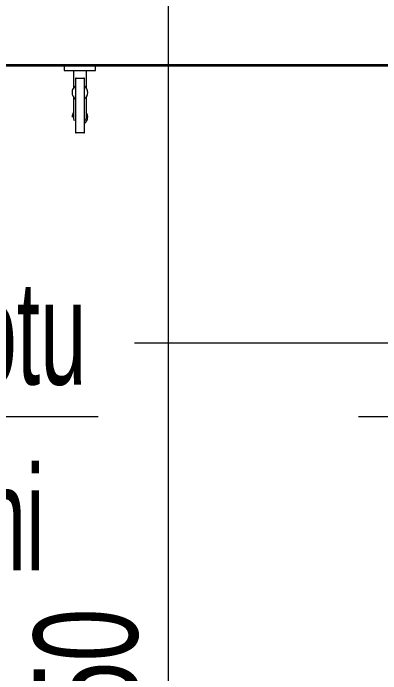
# Model space of a CAD drawing. Header units: metres. Extents: x 8 to 325, y -31 to 15.
# Drawn here: x 122.172 to 122.878, y -8.461 to -7.19 of the extents above; entities that cross this region are included whole.
import ezdxf

# ---------------------------------------------------------------- set-up
doc = ezdxf.new("R2010")
doc.units = ezdxf.units.M
doc.linetypes.add('Dash', pattern=[0.6, 0.3, -0.3])
doc.linetypes.add('Dash dot', pattern=[2.1, 1, -0.5, 0.1, -0.5])
for name, color, linetype, lineweight in [('A-ALAN', 7, 'Continuous', 9), ('A-DETY-KESK', 7, 'Dash', 9), ('A-DETY-OLCU', 7, 'Continuous', 9), ('A-DETY-OLCU-100', 7, 'Continuous', 9), ('A-DETY-YAZI', 7, 'Continuous', 9), ('A-DUVR', 7, 'Continuous', 9), ('A-VITR', 7, 'Continuous', 9)]:
    doc.layers.add(name, color=color, linetype=linetype, lineweight=lineweight)
doc.styles.add('Arial Narrow_1', font='ARIALN.TTF', dxfattribs={"width": 0.7, "height": 0.2})
doc.styles.add('Arial Narrow_5', font='ARIALN.TTF', dxfattribs={"width": 0.8, "height": 0.2})
doc.dimstyles.new('TKFN_ARDI_Ölçü_1_100__İç__3', dxfattribs={"dimscale": 0.3048, "dimtxt": 0.204686, "dimasz": 0.328084, "dimexe": 0.328084, "dimexo": 0.0625, "dimgap": 0, "dimtad": 1, "dimdec": 0, "dimlfac": 100, "dimdsep": 46, "dimtxsty": 'Arial Narrow_5', "dimblk1": 'OBLIQUE', "dimblk2": 'OBLIQUE', "dimsah": 1, "dimcen": 0.09, "dimdle": 0.328084, "dimadec": 8, "dimazin": 0, "dimtfac": 1, "dimtdec": 4, "dimtix": 1, "dimtmove": 0, "dimatfit": 3, "dimfxl": 0.656168, "dimfxlon": 1, "dimtvp": 1, "dimtolj": 1, "dimtzin": 0, "dimarcsym": 2})

# ---------------------------------------------------------------- blocks, each defined once
blk = doc.blocks.new('D2010_40 Musluk - D2010_40 Musluk-V104-_1_13_4_13_ PERON KATI _FFL_')
at = {"layer": 'A-VITR', "color": 8, "lineweight": 5, "true_color": 0x808080}
for p, q in [((0.0525, 0.03), (0.0425, 0.03)), ((0.0425, 0.03), (0.0425, 0)), ((0.0275, 0.0085), (-0.0775, 0.0085)), ((-0.0775, 0.0085), (-0.0775, 0.007)), ((-0.0775, -0.0074), (-0.0775, 0.007)), ((-0.0066, 0.0125), (-0.0225, 0.0125)), ((0.0425, 0.0125), (0.0066, 0.0125)), ((0.0275, 0.007), (0.0275, 0.0085)), ((0.0275, 0.007), (0.0275, -0.0074)), ((-0.0775, -0.0074), (-0.0775, -0.0089)), ((-0.0775, -0.0089), (0.0275, -0.0089)), ((-0.0225, -0.0125), (-0.0066, -0.0125)), ((0.0066, -0.0125), (0.0425, -0.0125)), ((0.0275, -0.0089), (0.0275, -0.0074)), ((0.0425, 0), (0.0425, -0.03)), ((0.0425, -0.03), (0.0525, -0.03))]:
    blk.add_line(p, q, dxfattribs=at)
at = {"layer": 'A-VITR', "color": 8, "lineweight": 5, "true_color": 0x808080, "flags": 128}
for points in [[(-0.0225, 0.0125), (-0.0235, 0.0125), (-0.0245, 0.0125), (-0.0255, 0.0125), (-0.0265, 0.0125), (-0.0275, 0.0125), (-0.0284, 0.0125), (-0.0294, 0.0125), (-0.0304, 0.0125), (-0.0313, 0.0125), (-0.0322, 0.0125), (-0.0331, 0.0125), (-0.034, 0.0125), (-0.0349, 0.0125), (-0.0358, 0.0125), (-0.0366, 0.0125), (-0.0374, 0.0125), (-0.0382, 0.0125), (-0.039, 0.0125), (-0.0397, 0.0125), (-0.0404, 0.0125), (-0.0411, 0.0125), (-0.0418, 0.0125), (-0.0424, 0.0125), (-0.043, 0.0125), (-0.0435, 0.0125), (-0.0441, 0.0125), (-0.0445, 0.0125), (-0.045, 0.0125), (-0.0454, 0.0125), (-0.0458, 0.0125), (-0.0461, 0.0125), (-0.0465, 0.0125), (-0.0467, 0.0125), (-0.0469, 0.0125), (-0.0471, 0.0125), (-0.0473, 0.0125), (-0.0474, 0.0125), (-0.0475, 0.0125), (-0.0475, 0.0125)], [(-0.0475, -0.0125), (-0.0475, -0.0125), (-0.0474, -0.0125), (-0.0473, -0.0125), (-0.0472, -0.0125), (-0.047, -0.0125), (-0.0468, -0.0125), (-0.0465, -0.0125), (-0.0462, -0.0125), (-0.0459, -0.0125), (-0.0455, -0.0125), (-0.0451, -0.0125), (-0.0447, -0.0125), (-0.0442, -0.0125), (-0.0437, -0.0125), (-0.0431, -0.0125), (-0.0426, -0.0125), (-0.0419, -0.0125), (-0.0413, -0.0125), (-0.0406, -0.0125), (-0.0399, -0.0125), (-0.0392, -0.0125), (-0.0384, -0.0125), (-0.0376, -0.0125), (-0.0368, -0.0125), (-0.036, -0.0125), (-0.0352, -0.0125), (-0.0343, -0.0125), (-0.0334, -0.0125), (-0.0325, -0.0125), (-0.0316, -0.0125), (-0.0306, -0.0125), (-0.0297, -0.0125), (-0.0287, -0.0125), (-0.0277, -0.0125), (-0.0267, -0.0125), (-0.0258, -0.0125), (-0.0248, -0.0125), (-0.0238, -0.0125), (-0.0228, -0.0125), (-0.0225, -0.0125)]]:
    blk.add_lwpolyline(points, dxfattribs=at)
at = {"layer": 'A-VITR', "color": 8, "lineweight": 5, "true_color": 0x808080}
for centre, radius, start, end in [((-0.0475, 0), 0.015, 53.5006, 90), ((0, 0), 0.0152, 33.581, 149.1869), ((-0.0475, 0), 0.0125, 90, 120), ((-0.0475, 0), 0.015, 218.6822, 308.3635), ((-0.0475, 0), 0.0125, 240, 270), ((0, 0), 0.0152, 212.5809, 324.8431)]:
    blk.add_arc(centre, radius, start, end, dxfattribs=at)
blk = doc.blocks.new('IC-TKN-M7-S23-000-10-A1-32-K-T-6E-200_rvt-1-_1_13_4_13_ PERON KATI _FFL_')
at = {"layer": 'A-VITR', "color": 8, "lineweight": 5, "true_color": 0x808080, "rotation": 89.9999999999953}
blk.add_blockref('D2010_40 Musluk - D2010_40 Musluk-V104-_1_13_4_13_ PERON KATI _FFL_', (-182.4949, -7.3425), dxfattribs=at)
blk = doc.blocks.new('DIMBLOCK527-_1_13_4_13_ PERON KATI _FFL_')
at = {"layer": 'A-DETY-OLCU-100', "transparency": 16777216}
for p, q in [((122.4693, -6.65), (122.4693, -10.35)), ((122.4693, -6.75), (122.4193, -6.7)), ((122.4693, -6.75), (122.3693, -6.75)), ((122.4693, -6.75), (122.5193, -6.8)), ((122.4693, -6.75), (122.6693, -6.75)), ((122.4693, -10.25), (122.4193, -10.2)), ((122.4693, -10.25), (122.3693, -10.25)), ((122.4693, -10.25), (122.5193, -10.3)), ((122.4693, -10.25), (122.6693, -10.25))]:
    blk.add_line(p, q, dxfattribs=at)
at = {"layer": 'A-DETY-OLCU-100', "color": 0, "transparency": 16777216, "insert": (122.2108, -8.6413), "char_height": 0.2, "width": 0.339194, "attachment_point": 1, "rotation": 90, "line_spacing_factor": 0.974696, "style": 'Arial Narrow_5'}
blk.add_mtext('350', dxfattribs=at)
blk = doc.blocks.new('_Oblique')
at = {"color": 0, "linetype": 'ByBlock', "lineweight": -2}
blk.add_line((-0.5, -0.5), (0.5, 0.5), dxfattribs=at)

msp = doc.modelspace()

# ---------------------------------------------------------------- linework, layer by layer
at = {"layer": 'A-ALAN', "color": 8, "true_color": 0x808080, "flags": 128}
msp.add_lwpolyline([(124.5947, -8.79), (124.5947, -7.29), (119.5947, -7.29), (119.5947, -8.7), (119.5947, -9.65), (124.5947, -9.65)], close=True, dxfattribs=at)
at = {"layer": 'A-DETY-KESK', "linetype": 'Dash dot'}
msp.add_line((124.4352, -7.9668), (109.0299, -7.9668), dxfattribs=at)
at = {"layer": 'A-DETY-YAZI'}
for p, q in [((122.4091, -7.8248), (122.4047, -7.8248)), ((123.1985, -7.8248), (122.4091, -7.8248))]:
    msp.add_line(p, q, dxfattribs=at)
at = {"layer": 'A-DUVR', "lineweight": 35}
msp.add_line((119.5947, -7.29), (124.5947, -7.29), dxfattribs=at)

# ---------------------------------------------------------------- block references
at = {"lineweight": 5}
msp.add_blockref('IC-TKN-M7-S23-000-10-A1-32-K-T-6E-200_rvt-1-_1_13_4_13_ PERON KATI _FFL_', (304.7947, 0), dxfattribs=at)

# ---------------------------------------------------------------- texts
at = {"layer": 'A-DETY-YAZI', "char_height": 0.2, "attachment_point": 1, "line_spacing_factor": 0.949189, "style": 'Arial Narrow_1'}
for s, insert, width in [('\\pt0.14,0.28,0.42,0.56,0.7,0.84,0.98,1.12,1.26,1.4,1.54,1.68,1.82,1.96,2.1,2.24,2.38,2.52,2.66,2.8,2.94,3.08,3.22,3.36,3.5,3.64,3.78,3.92,4.06,4.2,4.34,4.48;Drenaj Çukur Kotu', (120.9934, -7.7046), 1.379357), ('\\pt0.14,0.28,0.42,0.56,0.7,0.84,0.98,1.12,1.26,1.4,1.54,1.68,1.82,1.96,2.1,2.24,2.38,2.52,2.66,2.8,2.94,3.08,3.22,3.36,3.5,3.64,3.78,3.92,4.06,4.2,4.34,4.48;Gemici Merdiveni', (120.9934, -8.0619), 1.290982)]:
    msp.add_mtext(s, dxfattribs=dict(at, insert=insert, width=width))

# ---------------------------------------------------------------- dimensions: what is measured, and where the dimension line sits
at = {"layer": 'A-DETY-OLCU'}
dim = msp.add_linear_dim(base=(122.4693, -10.25), p1=(122.6693, -6.75), p2=(122.6693, -10.25), angle=90, dimstyle='TKFN_ARDI_Ölçü_1_100__İç__3', override={"dimpost": '<>', "dimfxl": 3.5}, dxfattribs=at)
dim.commit()
dim.dimension.update_dxf_attribs({"geometry": 'DIMBLOCK527-_1_13_4_13_ PERON KATI _FFL_', "text_midpoint": (122.3671, -8.5)})

doc.saveas('drawing.dxf')
